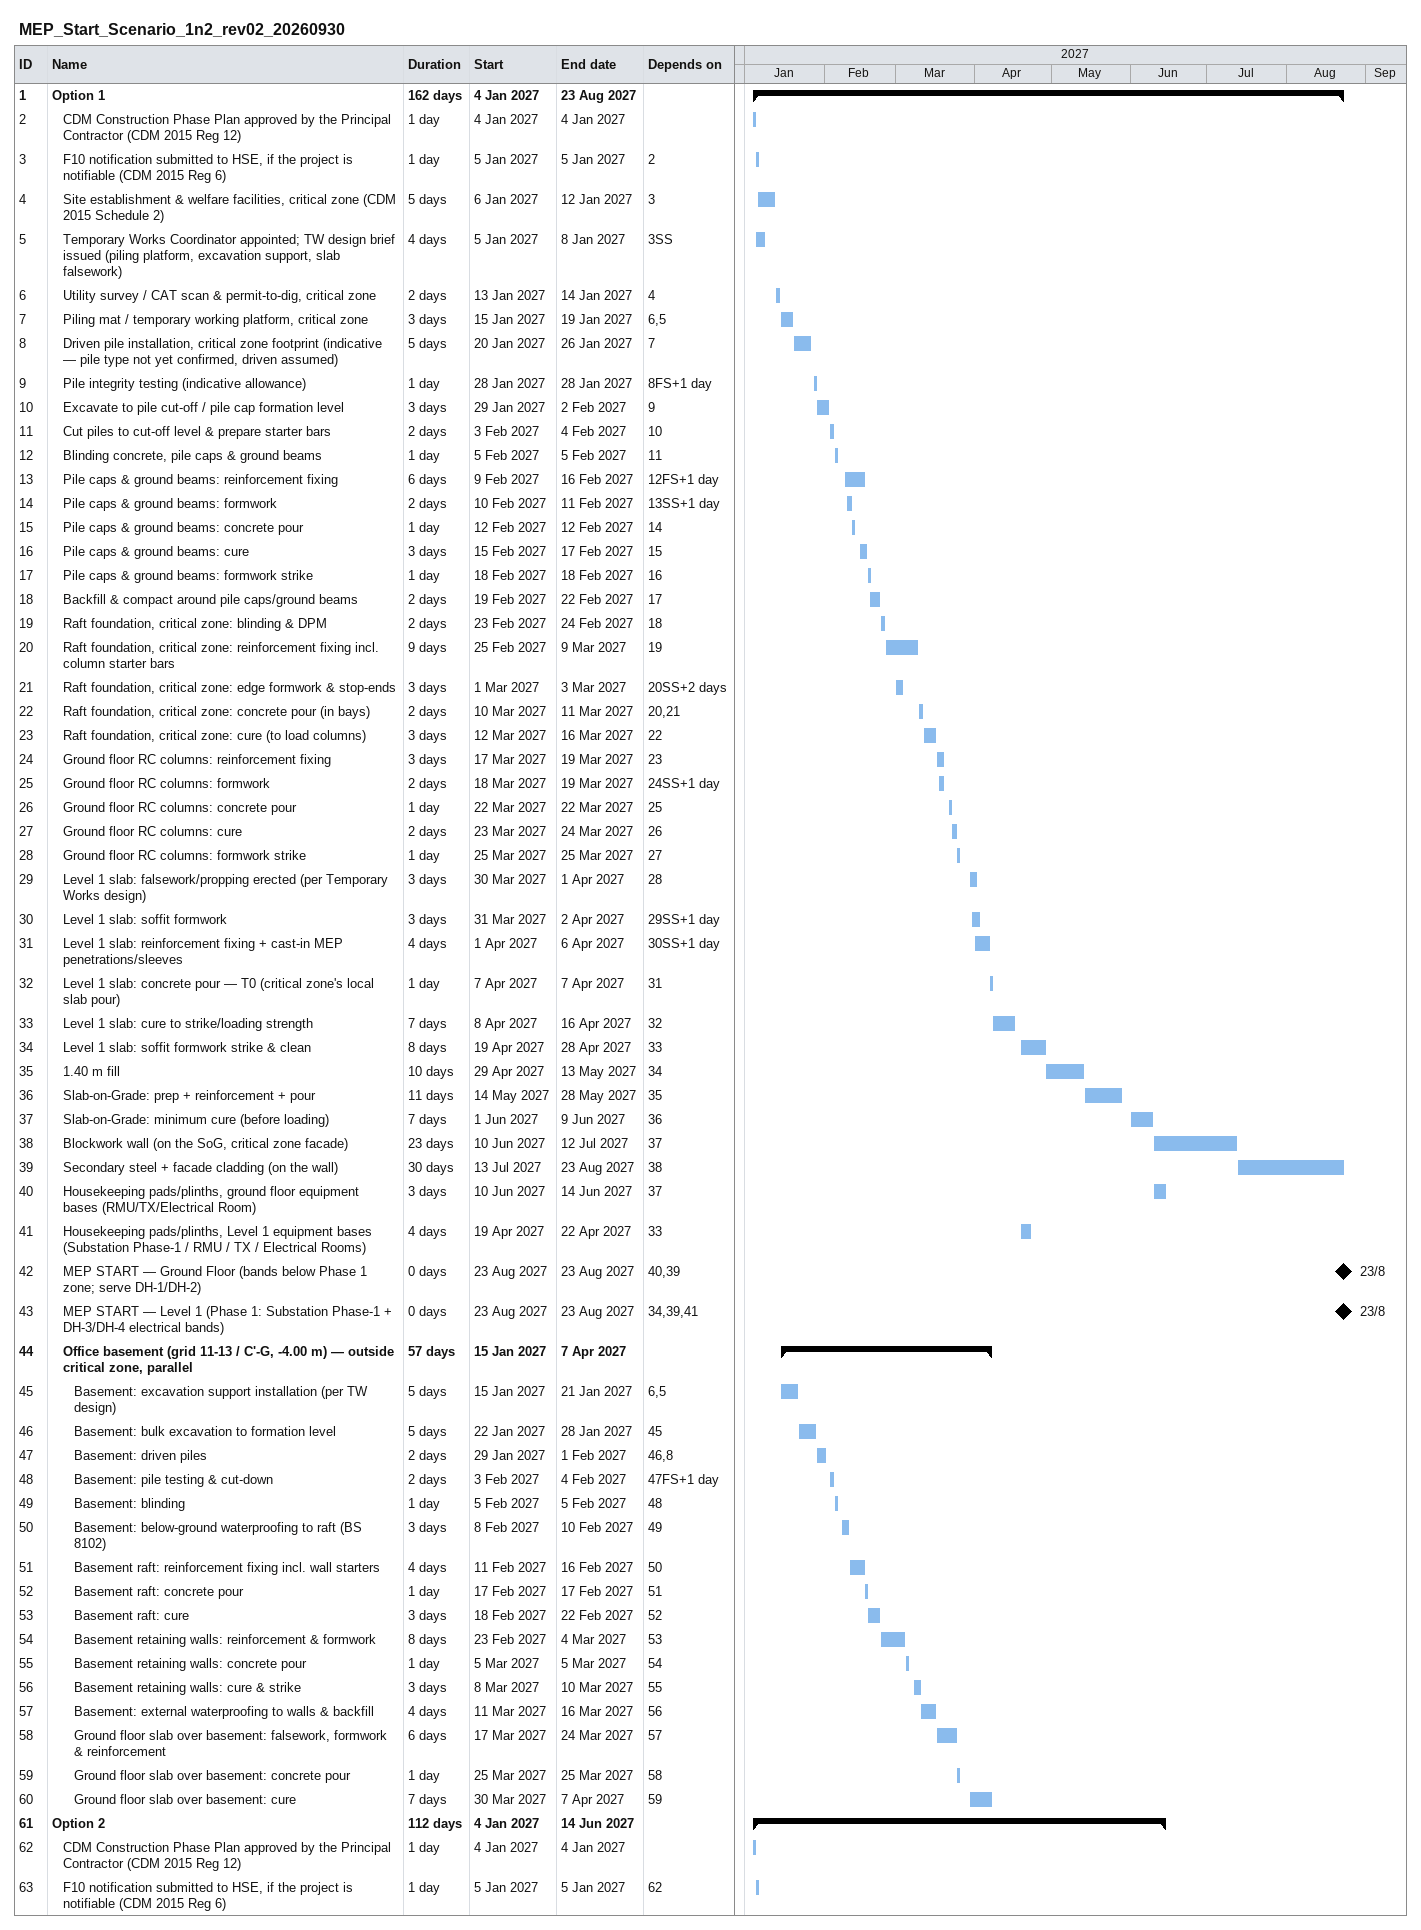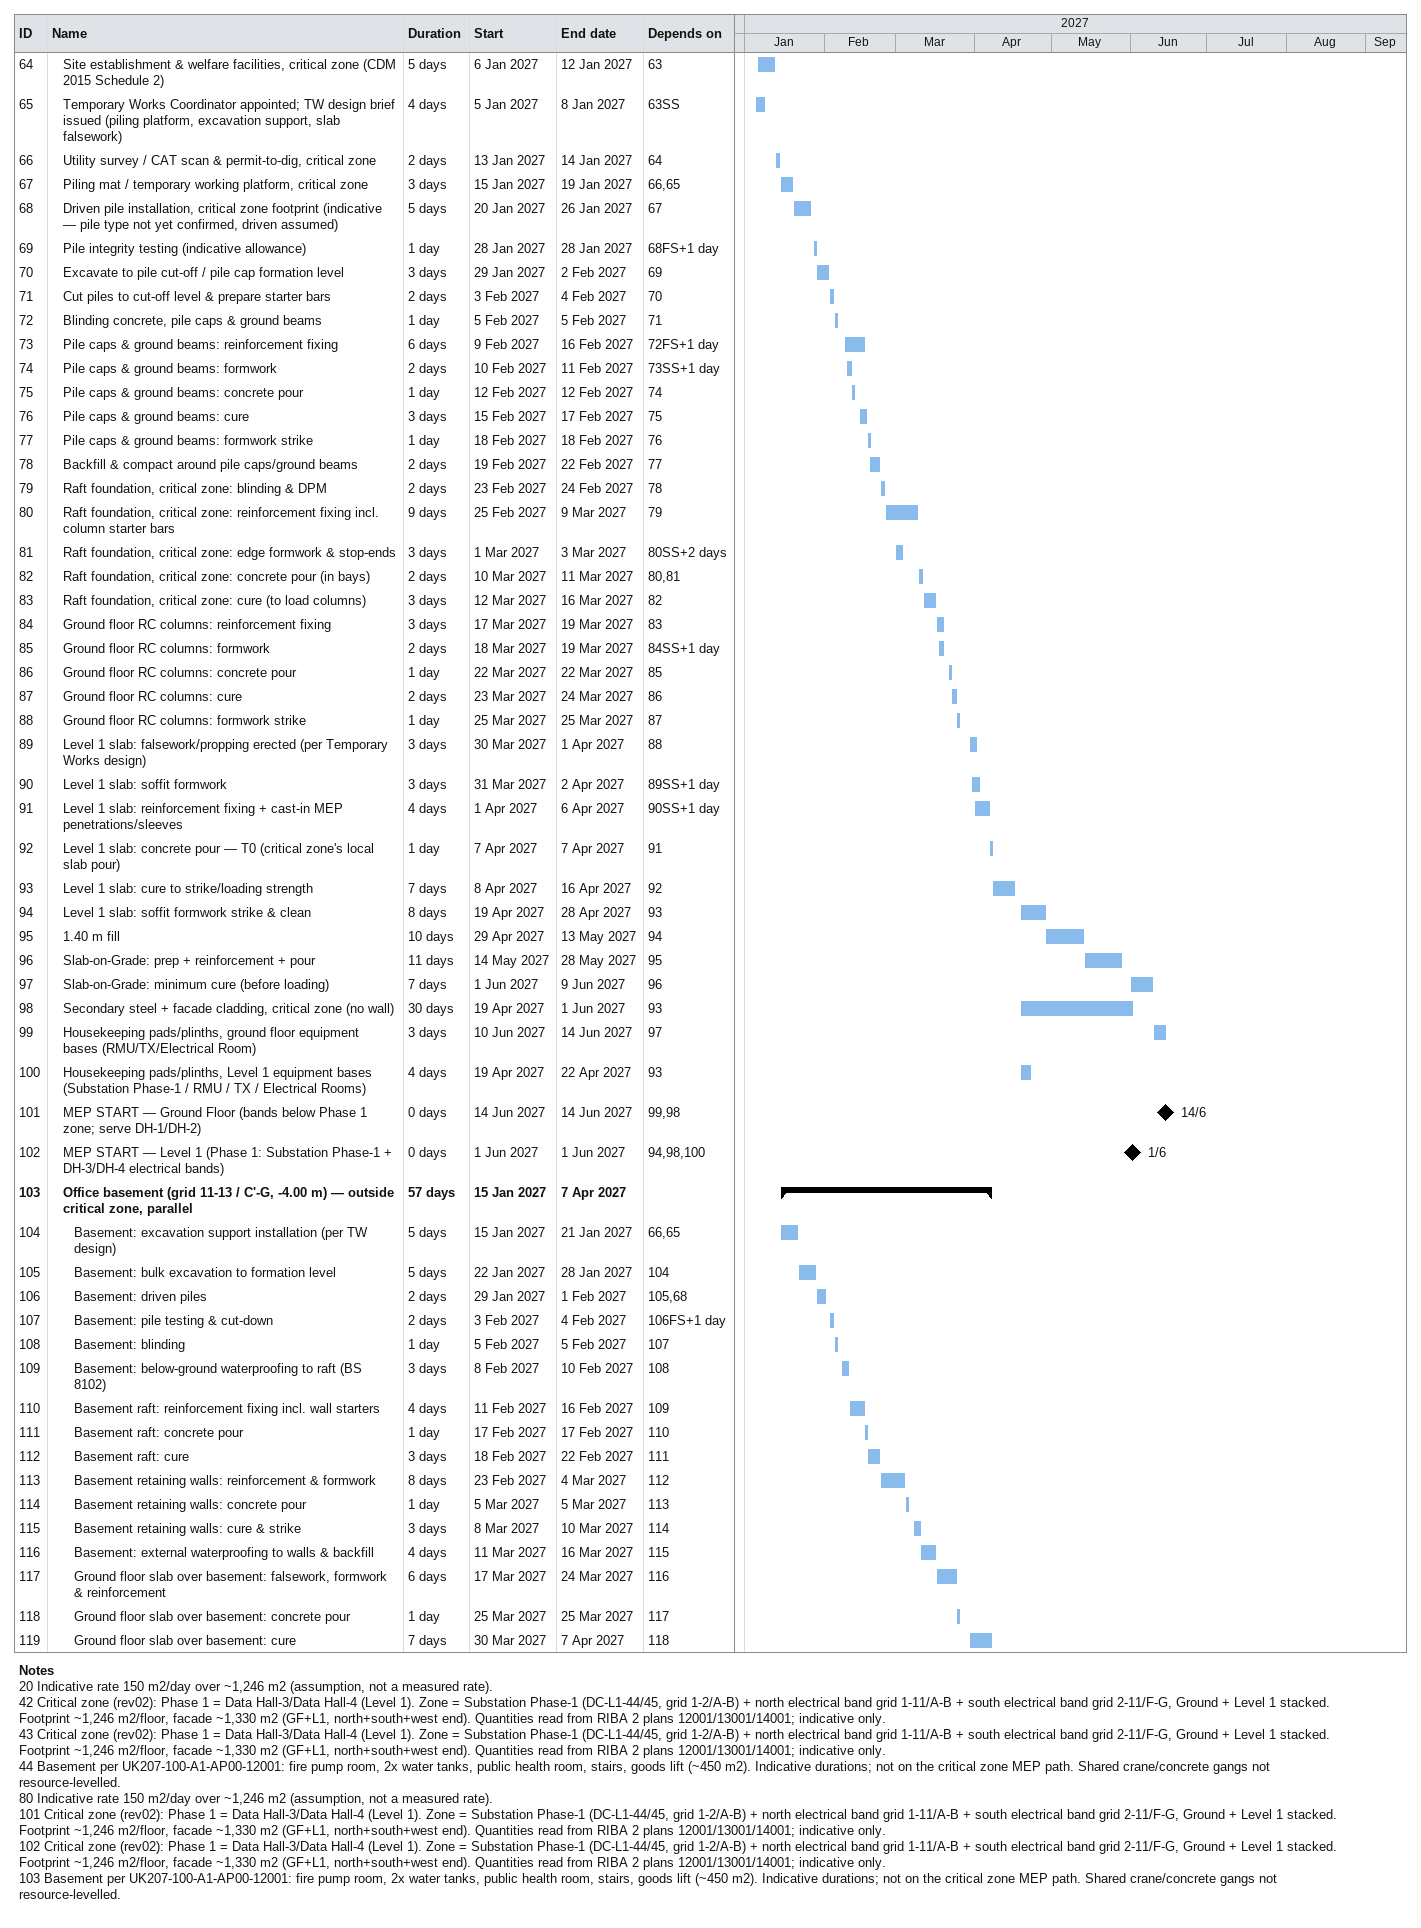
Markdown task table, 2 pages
MEP_Start_Scenario_1n2_rev02_20260930

| ID | Level | Task | Duration | Start | Finish | Predecessors |
|---|---|---|---|---|---|---|
| 1 | 1 | **Option 1** | 162d | 2027-01-04 | 2027-08-23 |  |
| 2 | 2 | CDM Construction Phase Plan approved by the Principal Contractor (CDM 2015 Reg 12) | 1d | 2027-01-04 | 2027-01-04 |  |
| 3 | 2 | F10 notification submitted to HSE, if the project is notifiable (CDM 2015 Reg 6) | 1d | 2027-01-05 | 2027-01-05 | 2 |
| 4 | 2 | Site establishment & welfare facilities, critical zone (CDM 2015 Schedule 2) | 5d | 2027-01-06 | 2027-01-12 | 3 |
| 5 | 2 | Temporary Works Coordinator appointed; TW design brief issued (piling platform, excavation support, slab falsework) | 4d | 2027-01-05 | 2027-01-08 | 3SS |
| 6 | 2 | Utility survey / CAT scan & permit-to-dig, critical zone | 2d | 2027-01-13 | 2027-01-14 | 4 |
| 7 | 2 | Piling mat / temporary working platform, critical zone | 3d | 2027-01-15 | 2027-01-19 | 6, 5 |
| 8 | 2 | Driven pile installation, critical zone footprint (indicative — pile type not yet confirmed, driven assumed) | 5d | 2027-01-20 | 2027-01-26 | 7 |
| 9 | 2 | Pile integrity testing (indicative allowance) | 1d | 2027-01-28 | 2027-01-28 | 8FS+1d |
| 10 | 2 | Excavate to pile cut-off / pile cap formation level | 3d | 2027-01-29 | 2027-02-02 | 9 |
| 11 | 2 | Cut piles to cut-off level & prepare starter bars | 2d | 2027-02-03 | 2027-02-04 | 10 |
| 12 | 2 | Blinding concrete, pile caps & ground beams | 1d | 2027-02-05 | 2027-02-05 | 11 |
| 13 | 2 | Pile caps & ground beams: reinforcement fixing | 6d | 2027-02-09 | 2027-02-16 | 12FS+1d |
| 14 | 2 | Pile caps & ground beams: formwork | 2d | 2027-02-10 | 2027-02-11 | 13SS+1d |
| 15 | 2 | Pile caps & ground beams: concrete pour | 1d | 2027-02-12 | 2027-02-12 | 14 |
| 16 | 2 | Pile caps & ground beams: cure | 3d | 2027-02-15 | 2027-02-17 | 15 |
| 17 | 2 | Pile caps & ground beams: formwork strike | 1d | 2027-02-18 | 2027-02-18 | 16 |
| 18 | 2 | Backfill & compact around pile caps/ground beams | 2d | 2027-02-19 | 2027-02-22 | 17 |
| 19 | 2 | Raft foundation, critical zone: blinding & DPM | 2d | 2027-02-23 | 2027-02-24 | 18 |
| 20 | 2 | Raft foundation, critical zone: reinforcement fixing incl. column starter bars | 9d | 2027-02-25 | 2027-03-09 | 19 |
| 21 | 2 | Raft foundation, critical zone: edge formwork & stop-ends | 3d | 2027-03-01 | 2027-03-03 | 20SS+2d |
| 22 | 2 | Raft foundation, critical zone: concrete pour (in bays) | 2d | 2027-03-10 | 2027-03-11 | 20, 21 |
| 23 | 2 | Raft foundation, critical zone: cure (to load columns) | 3d | 2027-03-12 | 2027-03-16 | 22 |
| 24 | 2 | Ground floor RC columns: reinforcement fixing | 3d | 2027-03-17 | 2027-03-19 | 23 |
| 25 | 2 | Ground floor RC columns: formwork | 2d | 2027-03-18 | 2027-03-19 | 24SS+1d |
| 26 | 2 | Ground floor RC columns: concrete pour | 1d | 2027-03-22 | 2027-03-22 | 25 |
| 27 | 2 | Ground floor RC columns: cure | 2d | 2027-03-23 | 2027-03-24 | 26 |
| 28 | 2 | Ground floor RC columns: formwork strike | 1d | 2027-03-25 | 2027-03-25 | 27 |
| 29 | 2 | Level 1 slab: falsework/propping erected (per Temporary Works design) | 3d | 2027-03-30 | 2027-04-01 | 28 |
| 30 | 2 | Level 1 slab: soffit formwork | 3d | 2027-03-31 | 2027-04-02 | 29SS+1d |
| 31 | 2 | Level 1 slab: reinforcement fixing + cast-in MEP penetrations/sleeves | 4d | 2027-04-01 | 2027-04-06 | 30SS+1d |
| 32 | 2 | Level 1 slab: concrete pour — T0 (critical zone's local slab pour) | 1d | 2027-04-07 | 2027-04-07 | 31 |
| 33 | 2 | Level 1 slab: cure to strike/loading strength | 7d | 2027-04-08 | 2027-04-16 | 32 |
| 34 | 2 | Level 1 slab: soffit formwork strike & clean | 8d | 2027-04-19 | 2027-04-28 | 33 |
| 35 | 2 | 1.40 m fill | 10d | 2027-04-29 | 2027-05-13 | 34 |
| 36 | 2 | Slab-on-Grade: prep + reinforcement + pour | 11d | 2027-05-14 | 2027-05-28 | 35 |
| 37 | 2 | Slab-on-Grade: minimum cure (before loading) | 7d | 2027-06-01 | 2027-06-09 | 36 |
| 38 | 2 | Blockwork wall (on the SoG, critical zone facade) | 23d | 2027-06-10 | 2027-07-12 | 37 |
| 39 | 2 | Secondary steel + facade cladding (on the wall) | 30d | 2027-07-13 | 2027-08-23 | 38 |
| 40 | 2 | Housekeeping pads/plinths, ground floor equipment bases (RMU/TX/Electrical Room) | 3d | 2027-06-10 | 2027-06-14 | 37 |
| 41 | 2 | Housekeeping pads/plinths, Level 1 equipment bases (Substation Phase-1 / RMU / TX / Electrical Rooms) | 4d | 2027-04-19 | 2027-04-22 | 33 |
| 42 | 2 | MEP START — Ground Floor (bands below Phase 1 zone; serve DH-1/DH-2) | 0d | 2027-08-23 | 2027-08-23 | 40, 39 |
| 43 | 2 | MEP START — Level 1 (Phase 1: Substation Phase-1 + DH-3/DH-4 electrical bands) | 0d | 2027-08-23 | 2027-08-23 | 34, 39, 41 |
| 44 | 2 | **Office basement (grid 11-13 / C'-G, -4.00 m) — outside critical zone, parallel** | 57d | 2027-01-15 | 2027-04-07 |  |
| 45 | 3 | Basement: excavation support installation (per TW design) | 5d | 2027-01-15 | 2027-01-21 | 6, 5 |
| 46 | 3 | Basement: bulk excavation to formation level | 5d | 2027-01-22 | 2027-01-28 | 45 |
| 47 | 3 | Basement: driven piles | 2d | 2027-01-29 | 2027-02-01 | 46, 8 |
| 48 | 3 | Basement: pile testing & cut-down | 2d | 2027-02-03 | 2027-02-04 | 47FS+1d |
| 49 | 3 | Basement: blinding | 1d | 2027-02-05 | 2027-02-05 | 48 |
| 50 | 3 | Basement: below-ground waterproofing to raft (BS 8102) | 3d | 2027-02-08 | 2027-02-10 | 49 |
| 51 | 3 | Basement raft: reinforcement fixing incl. wall starters | 4d | 2027-02-11 | 2027-02-16 | 50 |
| 52 | 3 | Basement raft: concrete pour | 1d | 2027-02-17 | 2027-02-17 | 51 |
| 53 | 3 | Basement raft: cure | 3d | 2027-02-18 | 2027-02-22 | 52 |
| 54 | 3 | Basement retaining walls: reinforcement & formwork | 8d | 2027-02-23 | 2027-03-04 | 53 |
| 55 | 3 | Basement retaining walls: concrete pour | 1d | 2027-03-05 | 2027-03-05 | 54 |
| 56 | 3 | Basement retaining walls: cure & strike | 3d | 2027-03-08 | 2027-03-10 | 55 |
| 57 | 3 | Basement: external waterproofing to walls & backfill | 4d | 2027-03-11 | 2027-03-16 | 56 |
| 58 | 3 | Ground floor slab over basement: falsework, formwork & reinforcement | 6d | 2027-03-17 | 2027-03-24 | 57 |
| 59 | 3 | Ground floor slab over basement: concrete pour | 1d | 2027-03-25 | 2027-03-25 | 58 |
| 60 | 3 | Ground floor slab over basement: cure | 7d | 2027-03-30 | 2027-04-07 | 59 |
| 61 | 1 | **Option 2** | 112d | 2027-01-04 | 2027-06-14 |  |
| 62 | 2 | CDM Construction Phase Plan approved by the Principal Contractor (CDM 2015 Reg 12) | 1d | 2027-01-04 | 2027-01-04 |  |
| 63 | 2 | F10 notification submitted to HSE, if the project is notifiable (CDM 2015 Reg 6) | 1d | 2027-01-05 | 2027-01-05 | 62 |
| 64 | 2 | Site establishment & welfare facilities, critical zone (CDM 2015 Schedule 2) | 5d | 2027-01-06 | 2027-01-12 | 63 |
| 65 | 2 | Temporary Works Coordinator appointed; TW design brief issued (piling platform, excavation support, slab falsework) | 4d | 2027-01-05 | 2027-01-08 | 63SS |
| 66 | 2 | Utility survey / CAT scan & permit-to-dig, critical zone | 2d | 2027-01-13 | 2027-01-14 | 64 |
| 67 | 2 | Piling mat / temporary working platform, critical zone | 3d | 2027-01-15 | 2027-01-19 | 66, 65 |
| 68 | 2 | Driven pile installation, critical zone footprint (indicative — pile type not yet confirmed, driven assumed) | 5d | 2027-01-20 | 2027-01-26 | 67 |
| 69 | 2 | Pile integrity testing (indicative allowance) | 1d | 2027-01-28 | 2027-01-28 | 68FS+1d |
| 70 | 2 | Excavate to pile cut-off / pile cap formation level | 3d | 2027-01-29 | 2027-02-02 | 69 |
| 71 | 2 | Cut piles to cut-off level & prepare starter bars | 2d | 2027-02-03 | 2027-02-04 | 70 |
| 72 | 2 | Blinding concrete, pile caps & ground beams | 1d | 2027-02-05 | 2027-02-05 | 71 |
| 73 | 2 | Pile caps & ground beams: reinforcement fixing | 6d | 2027-02-09 | 2027-02-16 | 72FS+1d |
| 74 | 2 | Pile caps & ground beams: formwork | 2d | 2027-02-10 | 2027-02-11 | 73SS+1d |
| 75 | 2 | Pile caps & ground beams: concrete pour | 1d | 2027-02-12 | 2027-02-12 | 74 |
| 76 | 2 | Pile caps & ground beams: cure | 3d | 2027-02-15 | 2027-02-17 | 75 |
| 77 | 2 | Pile caps & ground beams: formwork strike | 1d | 2027-02-18 | 2027-02-18 | 76 |
| 78 | 2 | Backfill & compact around pile caps/ground beams | 2d | 2027-02-19 | 2027-02-22 | 77 |
| 79 | 2 | Raft foundation, critical zone: blinding & DPM | 2d | 2027-02-23 | 2027-02-24 | 78 |
| 80 | 2 | Raft foundation, critical zone: reinforcement fixing incl. column starter bars | 9d | 2027-02-25 | 2027-03-09 | 79 |
| 81 | 2 | Raft foundation, critical zone: edge formwork & stop-ends | 3d | 2027-03-01 | 2027-03-03 | 80SS+2d |
| 82 | 2 | Raft foundation, critical zone: concrete pour (in bays) | 2d | 2027-03-10 | 2027-03-11 | 80, 81 |
| 83 | 2 | Raft foundation, critical zone: cure (to load columns) | 3d | 2027-03-12 | 2027-03-16 | 82 |
| 84 | 2 | Ground floor RC columns: reinforcement fixing | 3d | 2027-03-17 | 2027-03-19 | 83 |
| 85 | 2 | Ground floor RC columns: formwork | 2d | 2027-03-18 | 2027-03-19 | 84SS+1d |
| 86 | 2 | Ground floor RC columns: concrete pour | 1d | 2027-03-22 | 2027-03-22 | 85 |
| 87 | 2 | Ground floor RC columns: cure | 2d | 2027-03-23 | 2027-03-24 | 86 |
| 88 | 2 | Ground floor RC columns: formwork strike | 1d | 2027-03-25 | 2027-03-25 | 87 |
| 89 | 2 | Level 1 slab: falsework/propping erected (per Temporary Works design) | 3d | 2027-03-30 | 2027-04-01 | 88 |
| 90 | 2 | Level 1 slab: soffit formwork | 3d | 2027-03-31 | 2027-04-02 | 89SS+1d |
| 91 | 2 | Level 1 slab: reinforcement fixing + cast-in MEP penetrations/sleeves | 4d | 2027-04-01 | 2027-04-06 | 90SS+1d |
| 92 | 2 | Level 1 slab: concrete pour — T0 (critical zone's local slab pour) | 1d | 2027-04-07 | 2027-04-07 | 91 |
| 93 | 2 | Level 1 slab: cure to strike/loading strength | 7d | 2027-04-08 | 2027-04-16 | 92 |
| 94 | 2 | Level 1 slab: soffit formwork strike & clean | 8d | 2027-04-19 | 2027-04-28 | 93 |
| 95 | 2 | 1.40 m fill | 10d | 2027-04-29 | 2027-05-13 | 94 |
| 96 | 2 | Slab-on-Grade: prep + reinforcement + pour | 11d | 2027-05-14 | 2027-05-28 | 95 |
| 97 | 2 | Slab-on-Grade: minimum cure (before loading) | 7d | 2027-06-01 | 2027-06-09 | 96 |
| 98 | 2 | Secondary steel + facade cladding, critical zone (no wall) | 30d | 2027-04-19 | 2027-06-01 | 93 |
| 99 | 2 | Housekeeping pads/plinths, ground floor equipment bases (RMU/TX/Electrical Room) | 3d | 2027-06-10 | 2027-06-14 | 97 |
| 100 | 2 | Housekeeping pads/plinths, Level 1 equipment bases (Substation Phase-1 / RMU / TX / Electrical Rooms) | 4d | 2027-04-19 | 2027-04-22 | 93 |
| 101 | 2 | MEP START — Ground Floor (bands below Phase 1 zone; serve DH-1/DH-2) | 0d | 2027-06-14 | 2027-06-14 | 99, 98 |
| 102 | 2 | MEP START — Level 1 (Phase 1: Substation Phase-1 + DH-3/DH-4 electrical bands) | 0d | 2027-06-01 | 2027-06-01 | 94, 98, 100 |
| 103 | 2 | **Office basement (grid 11-13 / C'-G, -4.00 m) — outside critical zone, parallel** | 57d | 2027-01-15 | 2027-04-07 |  |
| 104 | 3 | Basement: excavation support installation (per TW design) | 5d | 2027-01-15 | 2027-01-21 | 66, 65 |
| 105 | 3 | Basement: bulk excavation to formation level | 5d | 2027-01-22 | 2027-01-28 | 104 |
| 106 | 3 | Basement: driven piles | 2d | 2027-01-29 | 2027-02-01 | 105, 68 |
| 107 | 3 | Basement: pile testing & cut-down | 2d | 2027-02-03 | 2027-02-04 | 106FS+1d |
| 108 | 3 | Basement: blinding | 1d | 2027-02-05 | 2027-02-05 | 107 |
| 109 | 3 | Basement: below-ground waterproofing to raft (BS 8102) | 3d | 2027-02-08 | 2027-02-10 | 108 |
| 110 | 3 | Basement raft: reinforcement fixing incl. wall starters | 4d | 2027-02-11 | 2027-02-16 | 109 |
| 111 | 3 | Basement raft: concrete pour | 1d | 2027-02-17 | 2027-02-17 | 110 |
| 112 | 3 | Basement raft: cure | 3d | 2027-02-18 | 2027-02-22 | 111 |
| 113 | 3 | Basement retaining walls: reinforcement & formwork | 8d | 2027-02-23 | 2027-03-04 | 112 |
| 114 | 3 | Basement retaining walls: concrete pour | 1d | 2027-03-05 | 2027-03-05 | 113 |
| 115 | 3 | Basement retaining walls: cure & strike | 3d | 2027-03-08 | 2027-03-10 | 114 |
| 116 | 3 | Basement: external waterproofing to walls & backfill | 4d | 2027-03-11 | 2027-03-16 | 115 |
| 117 | 3 | Ground floor slab over basement: falsework, formwork & reinforcement | 6d | 2027-03-17 | 2027-03-24 | 116 |
| 118 | 3 | Ground floor slab over basement: concrete pour | 1d | 2027-03-25 | 2027-03-25 | 117 |
| 119 | 3 | Ground floor slab over basement: cure | 7d | 2027-03-30 | 2027-04-07 | 118 |

Notes
- 20: Indicative rate 150 m2/day over ~1,246 m2 (assumption, not a measured rate).
- 42: Critical zone (rev02): Phase 1 = Data Hall-3/Data Hall-4 (Level 1). Zone = Substation Phase-1 (DC-L1-44/45, grid 1-2/A-B) + north electrical band grid 1-11/A-B + south electrical band grid 2-11/F-G, Ground + Level 1 stacked. Footprint ~1,246 m2/floor, facade ~1,330 m2 (GF+L1, north+south+west end). Quantities read from RIBA 2 plans 12001/13001/14001; indicative only.
- 43: Critical zone (rev02): Phase 1 = Data Hall-3/Data Hall-4 (Level 1). Zone = Substation Phase-1 (DC-L1-44/45, grid 1-2/A-B) + north electrical band grid 1-11/A-B + south electrical band grid 2-11/F-G, Ground + Level 1 stacked. Footprint ~1,246 m2/floor, facade ~1,330 m2 (GF+L1, north+south+west end). Quantities read from RIBA 2 plans 12001/13001/14001; indicative only.
- 44: Basement per UK207-100-A1-AP00-12001: fire pump room, 2x water tanks, public health room, stairs, goods lift (~450 m2). Indicative durations; not on the critical zone MEP path. Shared crane/concrete gangs not resource-levelled.
- 80: Indicative rate 150 m2/day over ~1,246 m2 (assumption, not a measured rate).
- 101: Critical zone (rev02): Phase 1 = Data Hall-3/Data Hall-4 (Level 1). Zone = Substation Phase-1 (DC-L1-44/45, grid 1-2/A-B) + north electrical band grid 1-11/A-B + south electrical band grid 2-11/F-G, Ground + Level 1 stacked. Footprint ~1,246 m2/floor, facade ~1,330 m2 (GF+L1, north+south+west end). Quantities read from RIBA 2 plans 12001/13001/14001; indicative only.
- 102: Critical zone (rev02): Phase 1 = Data Hall-3/Data Hall-4 (Level 1). Zone = Substation Phase-1 (DC-L1-44/45, grid 1-2/A-B) + north electrical band grid 1-11/A-B + south electrical band grid 2-11/F-G, Ground + Level 1 stacked. Footprint ~1,246 m2/floor, facade ~1,330 m2 (GF+L1, north+south+west end). Quantities read from RIBA 2 plans 12001/13001/14001; indicative only.
- 103: Basement per UK207-100-A1-AP00-12001: fire pump room, 2x water tanks, public health room, stairs, goods lift (~450 m2). Indicative durations; not on the critical zone MEP path. Shared crane/concrete gangs not resource-levelled.
